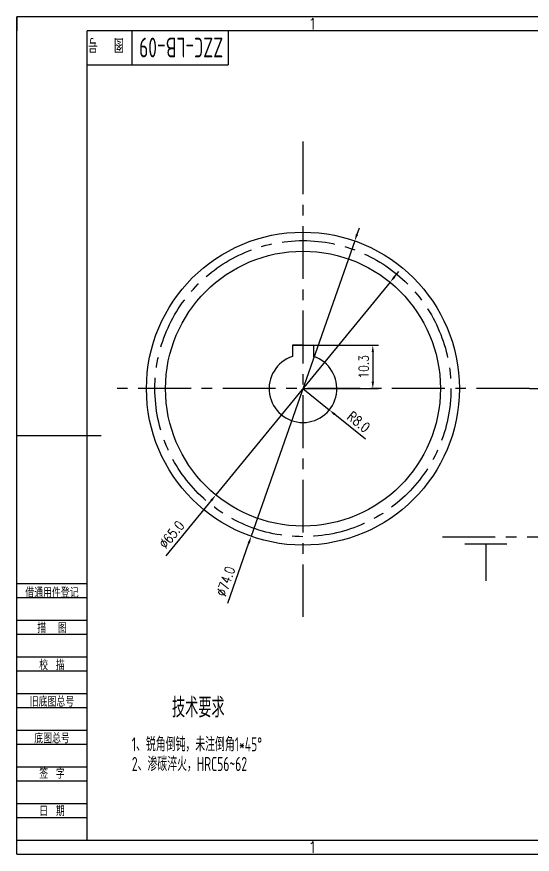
# Model space of a CAD drawing. Header units: millimetres. Extents: x 53 to 473, y 79 to 376.
# Drawn here: x 53.4 to 236.2, y 78.5 to 375.5 of the extents above; entities that cross this region are included whole.
import ezdxf
from ezdxf.enums import TextEntityAlignment as Align

# ---------------------------------------------------------------- set-up
doc = ezdxf.new("R2010")
doc.units = ezdxf.units.MM
doc.header["$LTSCALE"] = 15
doc.linetypes.add('CENTER', pattern=[2, 1.25, -0.25, 0.25, -0.25])
doc.layers.add('1轮廓实线层', color=7, linetype='Continuous', lineweight=30)
for name, color, linetype in [('2细线层', 4, 'Continuous'), ('3中心线层', 1, 'CENTER'), ('6文字层', 3, 'Continuous'), ('图框层', 7, 'Continuous')]:
    doc.layers.add(name, color=color, linetype=linetype)
doc.styles.add('PC_TEXTSTYLE', font='isocp.shx', dxfattribs={"width": 0.8, "bigfont": 'hzfs.shx'})
doc.styles.add('TH_GBDIM', font='romans.shx', dxfattribs={"width": 0.8, "bigfont": 'gbcbig.shx'})
doc.dimstyles.new('1.5_1', dxfattribs={"dimtxt": 3.5, "dimasz": 2.5, "dimexe": 2, "dimexo": 0, "dimgap": 1.5, "dimtad": 1, "dimdec": 1, "dimlfac": 0.666667, "dimzin": 0, "dimdsep": 46, "dimtxsty": 'TH_GBDIM', "dimcen": 2.5, "dimclrd": 130, "dimclre": 130, "dimclrt": 3, "dimadec": 0, "dimazin": 0, "dimtfac": 0.714286, "dimtdec": 1, "dimtmove": 0, "dimatfit": 3, "dimfxl": 1, "dimtzin": 0, "dimlwd": -1, "dimlwe": -1, "dimarcsym": 1})

# ---------------------------------------------------------------- blocks, each defined once
blk = doc.blocks.new('PC_FJL_BLOCK')
at = {"layer": '2细线层'}
for p, q in [((-25, 91), (0, 91)), ((-25, 86), (0, 86)), ((-25, 78), (0, 78)), ((-25, 73), (0, 73)), ((-25, 65), (0, 65)), ((-25, 60), (0, 60)), ((-25, 52), (0, 52)), ((-25, 47), (0, 47)), ((-25, 39), (0, 39)), ((-25, 34), (0, 34)), ((-25, 26), (0, 26)), ((-25, 21), (0, 21)), ((-25, 13), (0, 13)), ((-25, 8), (0, 8)), ((-25, 0), (0, 0))]:
    blk.add_line(p, q, dxfattribs=at)
at = {"layer": '6文字层', "color": 3, "style": 'PC_TEXTSTYLE', "width": 0.667}
for s, p in [('借通用件登记', (-12.5, 87.97)), ('描   图', (-12.5, 75.47)), ('校  描', (-12.5, 62.31)), ('旧底图总号', (-12.5, 49.33)), ('底图总号', (-12.5, 36.33)), ('签  字', (-12.5, 23.8)), ('日  期', (-12.49, 10.5))]:
    blk.add_text(s, height=3.5, dxfattribs=at).set_placement(p, align=Align.MIDDLE)
at = {"layer": '6文字层', "style": 'PC_TEXTSTYLE'}
for tag, width, p, p2 in [('借通用件登记', 0.635294, (-23, 79), (-2, 79)), ('描图', 2.00708, (-23, 66), (-2, 66)), ('校图', 2.00708, (-23, 53), (-2, 53)), ('旧底图总号', 0.762353, (-23, 40), (-2, 40)), ('底图总号', 0.954947, (-23, 27), (-2, 27)), ('签字', 1.972174, (-23, 14), (-2, 14)), ('日期', 1.930213, (-23, 1), (-2, 1))]:
    blk.add_attdef(tag, text='', height=5, dxfattribs=dict(at, width=width)).set_placement(p, p2, align=Align.FIT)
blk = doc.blocks.new('PC_TYDH_BLOCK')
at = {"layer": '2细线层', "linetype": 'Continuous'}
for p, q in [((16, -12), (16, 0)), ((50, 0), (50, -12)), ((0, -12), (50, -12))]:
    blk.add_line(p, q, dxfattribs=at)
at = {"layer": '6文字层', "style": 'PC_TEXTSTYLE', "width": 0.667}
blk.add_text('图   号', height=5, rotation=180, dxfattribs=at).set_placement((13, -2.5))
at = {"layer": '6文字层', "style": 'PC_TEXTSTYLE', "width": 0.970975}
blk.add_attdef('图样代号', text='', height=7, rotation=180, dxfattribs=at).set_placement((48.24, -2.4), (18.35, -2.4), align=Align.FIT)
blk = doc.blocks.new('*D41')
at = {"layer": '1轮廓实线层', "color": 130, "transparency": 16777216}
for p, q in [((151.15, 259.08), (181.68, 259.08)), ((179.68, 256.58), (179.68, 246.13)), ((154.9, 243.63), (181.68, 243.63))]:
    blk.add_line(p, q, dxfattribs=at)
for points in [[(179.26, 256.58), (180.1, 256.58), (179.68, 259.08)], [(179.26, 246.13), (180.1, 246.13), (179.68, 243.63)]]:
    blk.add_solid(points, dxfattribs=at)
at = {"layer": 'Defpoints', "color": 0, "transparency": 16777216}
for p in [(151.15, 259.08), (154.9, 243.63), (179.68, 243.63)]:
    blk.add_point(p, dxfattribs=at)
at = {"layer": '1轮廓实线层', "color": 3, "transparency": 16777216, "insert": (176.43, 251.36), "char_height": 3.5, "attachment_point": 5, "rotation": 90, "style": 'TH_GBDIM'}
blk.add_mtext('10.3', dxfattribs=at)
blk = doc.blocks.new('*D42')
at = {"layer": '1轮廓实线层', "color": 130, "transparency": 16777216}
for p, q in [((154.9, 243.63), (164.23, 236.09)), ((177.09, 225.7), (166.18, 234.52))]:
    blk.add_line(p, q, dxfattribs=at)
blk.add_solid([(166.44, 234.84), (165.92, 234.2), (164.23, 236.09)], dxfattribs=at)
at = {"layer": 'Defpoints', "color": 0, "transparency": 16777216}
for p in [(154.9, 243.63), (164.23, 236.09)]:
    blk.add_point(p, dxfattribs=at)
at = {"layer": '1轮廓实线层', "color": 3, "transparency": 16777216, "insert": (174.65, 231.85), "char_height": 3.5, "attachment_point": 5, "rotation": 321.0698, "style": 'TH_GBDIM'}
blk.add_mtext('R8.0', dxfattribs=at)
blk = doc.blocks.new('*D43')
at = {"layer": '1轮廓实线层', "color": 130, "transparency": 16777216}
for p, q in [((187.37, 283.28), (188.96, 285.21)), ((185.79, 281.34), (124, 205.92)), ((106.34, 184.36), (122.42, 203.99))]:
    blk.add_line(p, q, dxfattribs=at)
for points in [[(187.05, 283.54), (187.7, 283.01), (185.79, 281.34)], [(122.1, 204.25), (122.74, 203.72), (124, 205.92)]]:
    blk.add_solid(points, dxfattribs=at)
at = {"layer": 'Defpoints', "color": 0, "transparency": 16777216}
for p in [(185.79, 281.34), (124, 205.92)]:
    blk.add_point(p, dxfattribs=at)
at = {"layer": '1轮廓实线层', "color": 3, "transparency": 16777216, "insert": (108.29, 191.86), "char_height": 3.5, "attachment_point": 5, "rotation": 50.6767, "style": 'TH_GBDIM'}
blk.add_mtext('∅65.0', dxfattribs=at)
blk = doc.blocks.new('*D44')
at = {"layer": '1轮廓实线层', "color": 130, "transparency": 16777216}
for p, q in [((174.09, 298.37), (174.91, 300.72)), ((173.26, 296.01), (136.53, 191.26)), ((128.24, 167.59), (135.71, 188.9))]:
    blk.add_line(p, q, dxfattribs=at)
for points in [[(173.69, 298.5), (174.48, 298.23), (173.26, 296.01)], [(135.31, 189.04), (136.1, 188.76), (136.53, 191.26)]]:
    blk.add_solid(points, dxfattribs=at)
at = {"layer": 'Defpoints', "color": 0, "transparency": 16777216}
for p in [(173.26, 296.01), (136.53, 191.26)]:
    blk.add_point(p, dxfattribs=at)
at = {"layer": '1轮廓实线层', "color": 3, "transparency": 16777216, "insert": (127.5, 175.3), "char_height": 3.5, "attachment_point": 5, "rotation": 70.6789, "style": 'TH_GBDIM'}
blk.add_mtext('∅74.0', dxfattribs=at)

msp = doc.modelspace()

# ---------------------------------------------------------------- linework, layer by layer
at = {"layer": '1轮廓实线层'}
for p, q in [((154.9, 259.08), (151.15, 259.08)), ((151.15, 259.08), (151.15, 255.03)), ((154.9, 259.08), (158.65, 259.14)), ((158.65, 259.14), (158.65, 255.03)), ((53.38, 227.02), (83.38, 227.02)), ((212.28, 188.65), (227.28, 188.65)), ((219.78, 188.65), (219.78, 175.52))]:
    msp.add_line(p, q, dxfattribs=at)
for radius in [55.5, 48.75]:
    msp.add_circle((154.9, 243.63), radius, dxfattribs=at)
msp.add_arc((154.9, 243.63), 12, 108.21, 71.7921, dxfattribs=at)
at = {"layer": '2细线层'}
for p, q in [((53.38, 78.52), (53.38, 375.52)), ((473.38, 375.52), (53.38, 375.52)), ((53.38, 375.52), (53.38, 370.52)), ((53.38, 78.52), (53.38, 83.52)), ((53.38, 78.52), (473.38, 78.52))]:
    msp.add_line(p, q, dxfattribs=at)
at = {"layer": '3中心线层'}
for p, q in [((154.9, 331.31), (154.9, 162.76)), ((235.22, 243.63), (85.91, 243.63)), ((235.22, 243.63), (374.45, 243.63)), ((204.39, 191.13), (367.77, 191.13))]:
    msp.add_line(p, q, dxfattribs=at)
msp.add_circle((154.9, 243.63), 52.5, dxfattribs=at)
at = {"layer": '图框层'}
for p, q in [((78.38, 83.52), (78.38, 370.52)), ((468.38, 370.52), (78.38, 370.52)), ((78.38, 83.52), (468.38, 83.52))]:
    msp.add_line(p, q, dxfattribs=at)

# ---------------------------------------------------------------- block references
ref = msp.add_blockref('PC_TYDH_BLOCK', (78.38, 370.52), dxfattribs=at)
ref.add_attrib('图样代号', 'ZZC-LB-09', dxfattribs={"layer": '6文字层', "height": 7, "rotation": 180, "style": 'PC_TEXTSTYLE', "width": 0.654823}).set_placement((126.62, 368.11), (96.73, 368.11), align=Align.FIT)
msp.add_blockref('PC_FJL_BLOCK', (78.38, 83.52), dxfattribs=at)

# ---------------------------------------------------------------- texts
at = {"layer": '6文字层', "style": 'TH_GBDIM'}
for p in [(158.38, 373.02), (158.38, 81.02)]:
    msp.add_text('1', height=4, dxfattribs=at).set_placement(p, align=Align.MIDDLE)
at = {"layer": '6文字层', "style": 'PC_TEXTSTYLE', "width": 0.667}
msp.add_text('技术要求', height=7, dxfattribs=at).set_placement((117.78, 134.02), align=Align.TOP_CENTER)
for s, p in [('1、锐角倒钝，未注倒角1*45%%d', (94.2, 120.02)), ('2、渗碳淬火，HRC56~62', (94.2, 113.02))]:
    msp.add_text(s, height=5, dxfattribs=at).set_placement(p, align=Align.TOP_LEFT)

# ---------------------------------------------------------------- dimensions: what is measured, and where the dimension line sits
at = {"layer": '1轮廓实线层'}
for p1, p2, picture, middle in [((173.26, 296.01), (136.53, 191.26), '*D44', (130.56, 174.22)), ((185.79, 281.34), (124, 205.92), '*D43', (110.8, 189.8))]:
    dim = msp.add_diameter_dim_2p(p1=p1, p2=p2, dimstyle='1.5_1', dxfattribs=at)
    dim.commit()
    dim.dimension.update_dxf_attribs({"geometry": picture, "text_midpoint": middle, "dimtype": 163})
dim = msp.add_linear_dim(base=(179.68, 243.63), p1=(151.15, 259.08), p2=(154.9, 243.63), angle=90, dimstyle='1.5_1', dxfattribs=at)
dim.commit()
dim.dimension.update_dxf_attribs({"geometry": '*D41', "text_midpoint": (176.43, 251.36)})
dim = msp.add_radius_dim(center=(154.9, 243.63), mpoint=(164.23, 236.09), dimstyle='1.5_1', dxfattribs=at)
dim.commit()
dim.dimension.update_dxf_attribs({"geometry": '*D42', "text_midpoint": (174.65, 231.85)})

doc.saveas('drawing.dxf')
